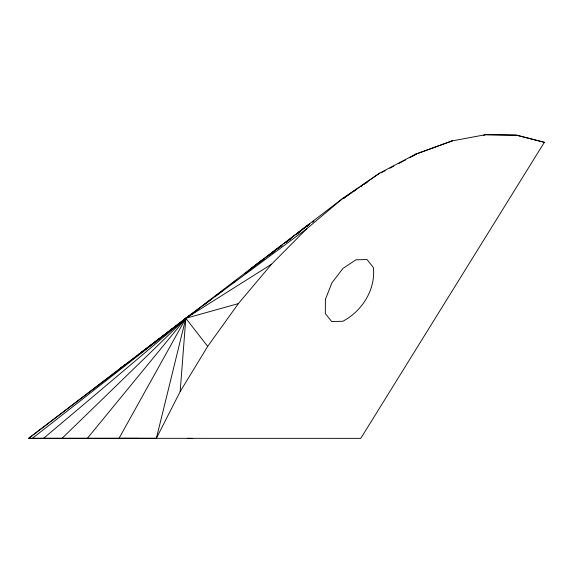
<?xml version="1.0" encoding="UTF-8"?>
<svg xmlns="http://www.w3.org/2000/svg" width="573" height="573" viewBox="0 0 573 573"><rect width="100%" height="100%" fill="white"/><g stroke="black" fill="none" stroke-linecap="round" stroke-linejoin="round"><path stroke-width="0.86" d="M119.736 369.005L28.65 438.316L156.393 438.273L180.173 391.574L185.824 318.273L306.713 228.792L342.998 198.229L379.72 173.103L416.127 153.908L451.495 141.037L485.825 134.634L516.638 135.128L544.35 142.319L360.782 438.359L28.65 438.316L342.998 198.229L344.602 197.878M156.393 438.273L185.824 318.273L271.602 264.16L306.713 228.792M119.041 438.281L185.824 318.273L238.361 303.626L271.602 264.16M180.173 391.574L207.684 346.386L238.361 303.626M87.39 438.288L185.824 318.273L207.684 346.386M62.085 438.295L185.824 318.273L32.417 438.309M43.634 438.302L185.824 318.273M164.795 335.119L167.61 332.92M176.763 325.786L178.174 324.683M179.585 323.587L184.513 319.741L174.529 327.305M306.462 226.743L308.489 225.175M125.43 364.5L120.638 368.188L125.43 364.571M262.226 260.013L249.09 270.105L281.744 245.273M296.585 233.934L309.728 223.835L292.545 236.878M138.523 354.494L173.605 327.749M174.292 327.341L180.495 322.599M181.87 321.546L192.177 313.646L174.292 327.219M283.864 243.654L294.465 235.553M157.783 339.932L173.605 327.863M255.716 265.32L252.278 267.956L255.078 265.886M259.189 262.656L264.755 258.402M266.832 256.819L273.758 251.54M276.523 249.434L282.754 244.685M281.486 245.81L278.714 247.916M288.405 240.531L290.482 238.948M296.026 234.722L299.5 232.058M286.221 242.042L291.07 238.354M295.926 234.658L300.116 231.478M138.523 354.608L156.408 340.985M259.268 262.706L260.665 261.646M262.062 260.586L264.16 258.996M269.016 255.3L273.171 252.134M121.161 367.916L146.065 348.964M148.199 347.338L158.871 339.216M162.431 336.509L173.103 328.386M191.604 314.305L198.007 309.434M203.702 305.101L210.821 299.686M215.799 295.897L223.628 289.938M232.882 282.897L236.434 280.19M244.979 273.693L249.248 270.442M259.211 262.864L262.763 260.156M271.301 253.653L272.727 252.571M274.152 251.49L275.577 250.408M286.249 242.286L287.675 241.197M312.579 222.245L314.004 221.164M306.405 226.707L309.141 224.645M191.669 314.384L195.264 311.726M359.192 187.357L343.8 198.057L351.134 193.101M360.661 186.34L379.72 173.103M353.333 191.618L356.27 189.634M360.668 186.662L362.136 185.673M364.342 184.184L367.272 182.207M411.557 156.694L416.127 153.908M449.92 141.868L451.495 141.037M381.21 172.795L385.149 170.711M389.869 168.218L393.809 166.134M398.536 163.642L405.62 159.896M409.559 157.819L411.135 156.988M412.71 156.15L416.643 154.073M483.462 135.486L485.095 134.755L516.259 135.185L544.35 142.319M417.43 153.657L452.534 140.851M138.508 438.359L120.624 438.352M187.371 438.359L192.163 438.366M325.407 299.378L325.328 313.56L331.688 321.575L342.776 321.281C362.014 311.232 375.795 289.558 373.367 267.548L367.007 259.533L355.919 259.827L343.069 268.357L331.903 282.833L325.407 299.378M250.924 269.002L249.57 270.041L250.945 269.009"/></g></svg>
